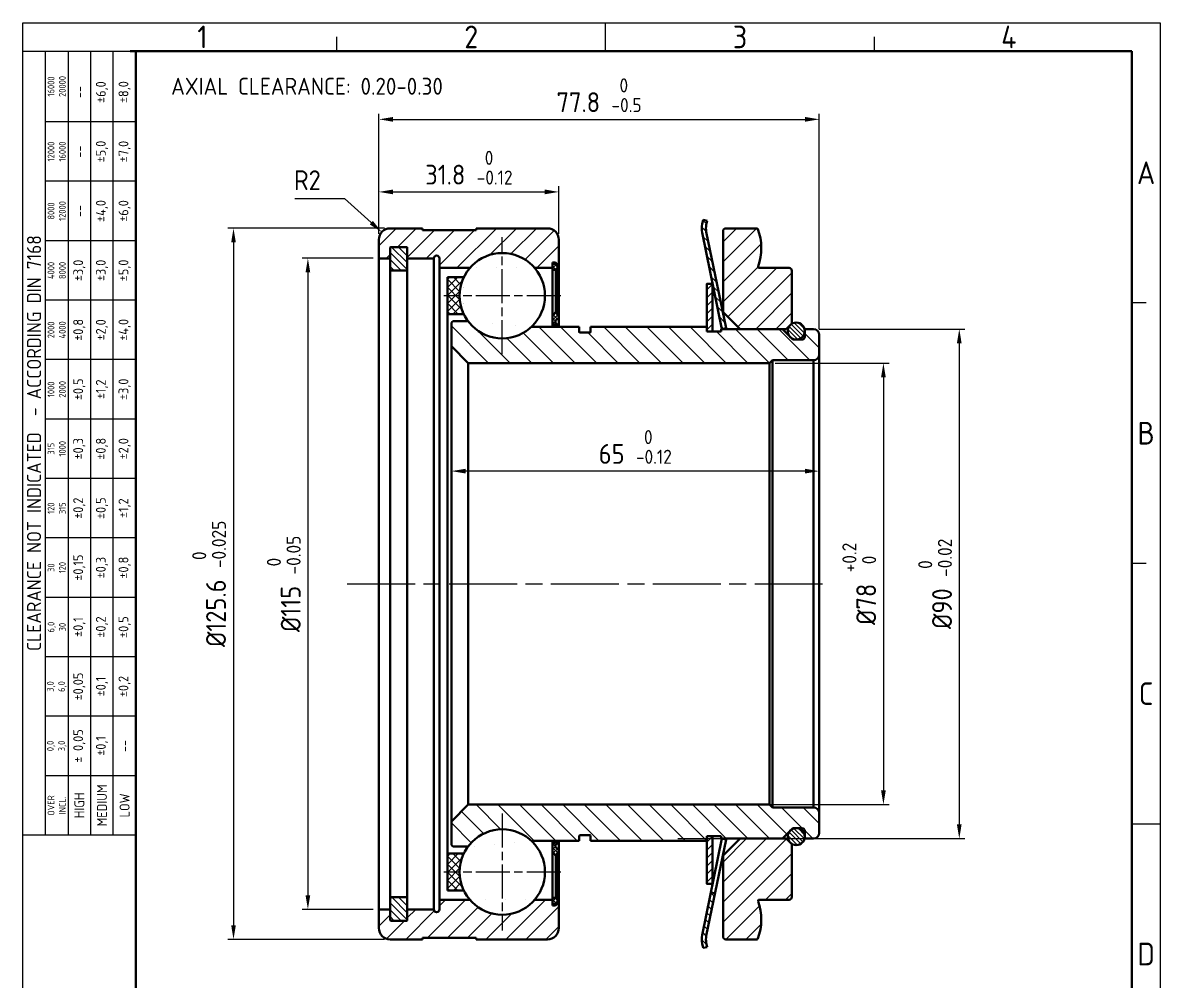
# Model space of a CAD drawing. Extents: x 0 to 201, y 0 to 281.
# Drawn here: x 0 to 201, y 111.7 to 281 of the extents above; entities that cross this region are included whole.
import ezdxf
from ezdxf.enums import TextEntityAlignment as Align

# ---------------------------------------------------------------- set-up
doc = ezdxf.new("R2010")
doc.units = 0
doc.linetypes.add('AM_ISO08W050', pattern=[18, 12, -1.5, 3, -1.5])
doc.linetypes.add('AM_ISO08W050x2', pattern=[9, 6, -0.75, 1.5, -0.75])
doc.layers.get('Defpoints').update_dxf_attribs({"linetype": 'CONTINUOUS'})
for name, color, linetype, lineweight in [('AM_0', 7, 'CONTINUOUS', 50), ('AM_5', 3, 'CONTINUOUS', 25), ('AM_6', 2, 'CONTINUOUS', 35), ('AM_7', 4, 'AM_ISO08W050', 25), ('AM_8', 1, 'CONTINUOUS', 25), ('AM_BOR', 7, 'CONTINUOUS', 50)]:
    doc.layers.add(name, color=color, linetype=linetype, lineweight=lineweight)
doc.styles.add('ACISOTS', font='isocp.shx', dxfattribs={"height": 1})
doc.styles.get("Standard").update_dxf_attribs({"font": 'ISOCP.SHX'})
doc.dimstyles.new('AM_ISO', dxfattribs={"dimtxt": 3.5, "dimasz": 2.5, "dimexe": 1, "dimexo": 1, "dimgap": 1.5, "dimtad": 1, "dimdsep": 46, "dimtxsty": 'Standard', "dimcen": 0, "dimclrd": 256, "dimclre": 256, "dimclrt": 2, "dimadec": 0, "dimazin": 2, "dimtp": 0.1, "dimtm": 0.1, "dimtfac": 0.71, "dimtdec": 3, "dimtmove": 0, "dimatfit": 3, "dimfxl": 0, "dimlwd": -1, "dimlwe": -1, "dimarcsym": 0})
doc.dimstyles.new('AM_ISO$4', dxfattribs={"dimtxt": 3.5, "dimasz": 2.5, "dimexe": 1, "dimexo": 1, "dimgap": 1.5, "dimtad": 1, "dimtoh": 1, "dimdsep": 46, "dimtxsty": 'Standard', "dimcen": 0, "dimclrd": 256, "dimclre": 256, "dimclrt": 2, "dimadec": 0, "dimazin": 2, "dimtp": 0.1, "dimtm": 0.1, "dimtfac": 0.71, "dimtofl": 0, "dimtmove": 0, "dimatfit": 3, "dimfxl": 0, "dimlwd": -1, "dimlwe": -1, "dimarcsym": 0})
pattern_1 = [(45, (-21.812, 11.9105), (-1.767767, 1.767767), [])]
pattern_2 = [(135, (-21.812, 11.9105), (-1.909188, -1.909188), [])]
pattern_3 = [(135, (-21.8121, 11.9105), (-0.3818377, -0.3818377), [])]
pattern_4 = [(135, (-21.8121, 11.9105), (-0.7071068, -0.7071068), [])]
pattern_5 = [(45, (-21.8121, 11.9105), (-0.7071068, 0.7071068), [])]
pattern_6 = [(135, (-21.8121, 11.9105), (-0.6109403, -0.6109403), [])]

# ---------------------------------------------------------------- blocks, each defined once
blk = doc.blocks.new('A4 ZTL')
at = {"layer": 'AM_0'}
for p, q in [((196, 276), (19, 276)), ((20, 276), (20, 5)), ((196, 5), (196, 276))]:
    blk.add_line(p, q, dxfattribs=at)
at = {"layer": 'AM_BOR', "color": 135, "lineweight": 25}
for p, q in [((0, 0), (0, 281)), ((0, 281), (201, 281)), ((103, 276), (103, 281)), ((201, 281), (201, 0)), ((55.5, 276), (55.5, 278.5)), ((150.5, 276), (150.5, 278.5)), ((4, 137.5), (4, 276)), ((8, 276), (8, 137.5)), ((12, 276), (12, 137.5)), ((16, 137.5), (16, 276)), ((20, 263.5), (4, 263.5)), ((20, 253), (4, 253)), ((20, 242.5), (4, 242.5)), ((20, 232), (4, 232)), ((198.5, 231.5), (196, 231.5)), ((20, 221.5), (4, 221.5)), ((20, 211), (4, 211)), ((20, 200.5), (4, 200.5)), ((20, 190), (4, 190)), ((198.5, 185.5), (196, 185.5)), ((20, 179.5), (4, 179.5)), ((20, 169), (4, 169)), ((20, 158.5), (4, 158.5)), ((20, 148), (4, 148)), ((196, 139.5), (201, 139.5))]:
    blk.add_line(p, q, dxfattribs=at)
blk.add_lwpolyline([(20, 276), (20, 137.5), (0, 137.5), (0, 276)], close=True, dxfattribs=at)
at = {"layer": 'AM_BOR', "color": 135, "lineweight": 25, "style": 'ACISOTS'}
for s, p in [('1', (31.75, 278.5)), ('2', (79.25, 278.5)), ('3', (126.75, 278.5)), ('4', (174.25, 278.5)), ('A', (198.5, 254.5)), ('B', (198.5, 208.5)), ('C', (198.5, 162.5)), ('D', (198.5, 116.5))]:
    blk.add_text(s, height=4, dxfattribs=at).set_placement(p, align=Align.MIDDLE)
at = {"layer": 'AM_BOR', "color": 135, "lineweight": 25, "attachment_point": 5, "rotation": 90}
for s, insert, char_height, width in [('16000\\P20000', (6, 269.75), 1.2, 12.5), ('--', (10, 268.75), 1.75, 10.5), ('±6,0', (14, 268.75), 1.75, 10.5), ('±8,0', (18, 268.75), 1.75, 10.5), ('12000\\P16000', (6, 258.25), 1.2, 10.5), ('±5,0', (14, 258.25), 1.75, 10.5), ('±7,0', (18, 258.25), 1.75, 10.5), ('--', (10, 258.25), 1.75, 10.5), ('8000\\P12000', (6, 247.75), 1.2, 10.5), ('±4,0', (14, 247.75), 1.75, 10.5), ('±6,0', (18, 247.75), 1.75, 10.5), ('--', (10, 247.75), 1.75, 10.5), ('{\\Fisocp.shx|c0;CLEARANCE NOT INDICATED  - ACCORDING DIN 7168}', (2, 206.75), 2.5, 138.5), ('4000\\P8000', (6, 237.25), 1.2, 10.5), ('±3,0', (10, 237.25), 1.75, 10.5), ('±3,0', (14, 237.25), 1.75, 10.5), ('±5,0', (18, 237.25), 1.75, 10.5), ('2000\\P4000', (6, 226.75), 1.2, 10.5), ('±0,8', (10, 226.75), 1.75, 10.5), ('±2,0', (14, 226.75), 1.75, 10.5), ('±4,0', (18, 226.75), 1.75, 10.5), ('1000\\P2000', (6, 216.25), 1.2, 10.5), ('±0,5', (10, 216.25), 1.75, 10.5), ('±1,2', (14, 216.25), 1.75, 10.5), ('±3,0', (18, 216.25), 1.75, 10.5), ('315\\P1000', (6, 205.75), 1.2, 10.5), ('±0,3', (10, 205.75), 1.75, 10.5), ('±0,8', (14, 205.75), 1.75, 10.5), ('±2,0', (18, 205.75), 1.75, 10.5), ('±0,2', (10, 195.25), 1.75, 10.5), ('±0,5', (14, 195.25), 1.75, 10.5), ('120\\P315', (6, 195.25), 1.2, 10.5), ('±1,2', (18, 195.25), 1.75, 10.5), ('30\\P120', (6, 184.75), 1.2, 10.5), ('±0,15', (10, 184.75), 1.75, 10.5), ('±0,3', (14, 184.75), 1.75, 10.5), ('±0,8', (18, 184.75), 1.75, 10.5), ('6,0\\P30', (6, 174.25), 1.2, 10.5), ('±0,1', (10, 174.25), 1.75, 10.5), ('±0,2', (14, 174.25), 1.75, 10.5), ('±0,5', (18, 174.25), 1.75, 10.5), ('±0,05', (10, 163.75), 1.75, 10.5), ('±0,1', (14, 163.75), 1.75, 10.5), ('±0,2', (18, 163.75), 1.75, 10.5), ('3,0\\P6,0', (6, 163.75), 1.2, 10.5), ('± 0,05', (10, 153.25), 1.75, 10.5), ('0,0\\P3,0', (6, 153.25), 1.2, 10.5), ('\\pt4.79529;±0,1', (14, 153.25), 1.75, 10.5), ('--', (18, 153.25), 1.75, 10.5), ('HIGH', (10, 142.75), 1.75, 10.5), ('MEDIUM', (14, 142.75), 1.75, 10.5), ('LOW', (18, 142.75), 1.75, 10.5), ('{\\Fisocp.shx|c0;OVER\\PINCL.}', (6, 142.75), 1.2, 10.5)]:
    blk.add_mtext(s, dxfattribs=dict(at, insert=insert, char_height=char_height, width=width))
blk = doc.blocks.new('*D33')
at = {"layer": 'AM_5'}
for p, q in [((62.94, 243.69), (62.94, 252.12)), ((94.74, 243.69), (94.74, 252.12)), ((65.44, 251.12), (92.24, 251.12))]:
    blk.add_line(p, q, dxfattribs=at)
for points in [[(65.44, 251.54), (65.44, 250.7), (62.94, 251.12)], [(92.24, 251.54), (92.24, 250.7), (94.74, 251.12)]]:
    blk.add_solid(points, dxfattribs=at)
at = {"layer": 'Defpoints', "color": 0}
for p in [(94.74, 251.12), (62.94, 242.69), (94.74, 242.69)]:
    blk.add_point(p, dxfattribs=at)
at = {"layer": 'AM_5', "color": 2, "insert": (78.84, 255.4), "char_height": 3.5, "attachment_point": 5}
blk.add_mtext('31.8 {}{\\H0.71x;\\C3;\\S 0^ -0.12;}', dxfattribs=at)
blk = doc.blocks.new('*D35')
at = {"layer": 'AM_5'}
for p, q in [((62.94, 243.69), (62.94, 264.94)), ((65.44, 263.94), (138.24, 263.94)), ((140.74, 226.89), (140.74, 264.94))]:
    blk.add_line(p, q, dxfattribs=at)
for points in [[(65.44, 264.36), (65.44, 263.52), (62.94, 263.94)], [(138.24, 264.36), (138.24, 263.52), (140.74, 263.94)]]:
    blk.add_solid(points, dxfattribs=at)
at = {"layer": 'Defpoints', "color": 0}
for p in [(140.74, 263.94), (62.94, 242.69), (140.74, 225.89)]:
    blk.add_point(p, dxfattribs=at)
at = {"layer": 'AM_5', "color": 2, "insert": (101.84, 268.2), "char_height": 3.5, "attachment_point": 5}
blk.add_mtext('77.8 {}{\\H0.71x;\\C3;\\S 0^ -0.5;}', dxfattribs=at)
blk = doc.blocks.new('*D36')
at = {"layer": 'AM_5'}
for p, q in [((61.94, 239.39), (49.38, 239.39)), ((50.38, 236.89), (50.38, 126.89)), ((61.94, 124.39), (49.38, 124.39))]:
    blk.add_line(p, q, dxfattribs=at)
for points in [[(49.97, 236.89), (50.8, 236.89), (50.38, 239.39)], [(49.97, 126.89), (50.8, 126.89), (50.38, 124.39)]]:
    blk.add_solid(points, dxfattribs=at)
at = {"layer": 'Defpoints', "color": 0}
for p in [(62.94, 239.39), (50.38, 124.39), (62.94, 124.39)]:
    blk.add_point(p, dxfattribs=at)
at = {"layer": 'AM_5', "color": 2, "insert": (46.12, 181.89), "char_height": 3.5, "attachment_point": 5, "rotation": 90}
blk.add_mtext('%%c115 {}{\\H0.71x;\\C3;\\S 0^ -0.05;}', dxfattribs=at)
blk = doc.blocks.new('*D37')
at = {"layer": 'AM_5'}
for p, q in [((75.74, 222.89), (75.74, 200.8)), ((140.74, 221.39), (140.74, 200.8)), ((138.24, 201.8), (78.24, 201.8))]:
    blk.add_line(p, q, dxfattribs=at)
for points in [[(78.24, 202.21), (78.24, 201.38), (75.74, 201.8)], [(138.24, 202.21), (138.24, 201.38), (140.74, 201.8)]]:
    blk.add_solid(points, dxfattribs=at)
at = {"layer": 'Defpoints', "color": 0}
for p in [(75.74, 223.89), (140.74, 222.39), (75.74, 201.8)]:
    blk.add_point(p, dxfattribs=at)
at = {"layer": 'AM_5', "color": 2, "insert": (108.24, 206.07), "char_height": 3.5, "attachment_point": 5}
blk.add_mtext('65 {}{\\H0.71x;\\C3;\\S 0^ -0.12;}', dxfattribs=at)
blk = doc.blocks.new('*D38')
at = {"layer": 'AM_5'}
for p, q in [((132.96, 220.89), (153.08, 220.89)), ((152.08, 218.39), (152.08, 145.39)), ((107.02, 142.89), (153.08, 142.89))]:
    blk.add_line(p, q, dxfattribs=at)
for points in [[(151.67, 218.39), (152.5, 218.39), (152.08, 220.89)], [(151.67, 145.39), (152.5, 145.39), (152.08, 142.89)]]:
    blk.add_solid(points, dxfattribs=at)
at = {"layer": 'Defpoints', "color": 0}
for p in [(131.96, 220.89), (106.02, 142.89), (152.08, 142.89)]:
    blk.add_point(p, dxfattribs=at)
at = {"layer": 'AM_5', "color": 2, "insert": (147.81, 181.89), "char_height": 3.5, "attachment_point": 5, "rotation": 90}
blk.add_mtext('%%c78 {}{\\H0.71x;\\C3;\\S+0.2^  0;}', dxfattribs=at)
blk = doc.blocks.new('*D39')
at = {"layer": 'AM_5'}
for p, q in [((140.74, 226.89), (166.49, 226.89)), ((165.49, 224.39), (165.49, 139.39)), ((115.74, 136.89), (166.49, 136.89))]:
    blk.add_line(p, q, dxfattribs=at)
for points in [[(165.07, 224.39), (165.9, 224.39), (165.49, 226.89)], [(165.07, 139.39), (165.9, 139.39), (165.49, 136.89)]]:
    blk.add_solid(points, dxfattribs=at)
at = {"layer": 'Defpoints', "color": 0}
for p in [(139.74, 226.89), (114.74, 136.89), (165.49, 136.89)]:
    blk.add_point(p, dxfattribs=at)
at = {"layer": 'AM_5', "color": 2, "insert": (161.21, 181.89), "char_height": 3.5, "attachment_point": 5, "rotation": 90}
blk.add_mtext('%%c90 {}{\\H0.71x;\\C3;\\S 0^ -0.02;}', dxfattribs=at)
blk = doc.blocks.new('*D40')
at = {"layer": 'AM_5'}
for p, q in [((63.94, 244.69), (36.24, 244.69)), ((37.24, 242.19), (37.24, 121.59)), ((63.94, 119.09), (36.24, 119.09))]:
    blk.add_line(p, q, dxfattribs=at)
for points in [[(36.83, 242.19), (37.66, 242.19), (37.24, 244.69)], [(36.83, 121.59), (37.66, 121.59), (37.24, 119.09)]]:
    blk.add_solid(points, dxfattribs=at)
at = {"layer": 'Defpoints', "color": 0}
for p in [(64.94, 244.69), (37.24, 119.09), (64.94, 119.09)]:
    blk.add_point(p, dxfattribs=at)
at = {"layer": 'AM_5', "color": 2, "insert": (32.92, 181.89), "char_height": 3.5, "attachment_point": 5, "rotation": 90}
blk.add_mtext('%%c125.6 {}{\\H0.71x;\\C3;\\S 0^ -0.025;}', dxfattribs=at)
blk = doc.blocks.new('*D44')
at = {"layer": 'AM_5'}
for p, q in [((48.09, 249.94), (56.84, 249.94)), ((56.84, 249.94), (61.58, 245.69))]:
    blk.add_line(p, q, dxfattribs=at)
blk.add_solid([(61.86, 246), (61.31, 245.38), (63.45, 244.02)], dxfattribs=at)
at = {"layer": 'Defpoints', "color": 0}
for p in [(63.45, 244.02), (64.94, 242.69)]:
    blk.add_point(p, dxfattribs=at)
at = {"layer": 'AM_5', "color": 2, "insert": (50.29, 253.19), "char_height": 3.5, "attachment_point": 5}
blk.add_mtext('R2', dxfattribs=at)

msp = doc.modelspace()

# ---------------------------------------------------------------- hatches: boundary and pattern name
at = {"layer": 'AM_8'}
h = msp.add_hatch(dxfattribs=at)
h.set_pattern_fill('_U', color=256, angle=135, style=0, pattern_type=0)
h.set_pattern_definition(pattern_4)
edge = h.paths.add_edge_path()
edge.add_line((120.79, 245.288), (120.943, 246.036))
edge.add_line((120.943, 246.036), (120.208, 246.186))
edge.add_line((120.208, 246.186), (120.055, 245.438))
edge.add_arc((123.729, 244.686), 3.75, 168.43846, 191.56154)
edge.add_line((120.055, 243.935), (121.905, 234.891))
edge.add_line((121.905, 234.891), (121.905, 234.891))
edge.add_line((121.905, 234.891), (121.905, 234.891))
edge.add_line((121.905, 234.891), (123.542, 226.886))
edge.add_line((123.542, 226.886), (124.277, 227.037))
edge.add_line((124.277, 227.037), (120.79, 244.085))
edge.add_arc((123.729, 244.686), 3, 168.43846, 191.56154, ccw=False)
h = msp.add_hatch(dxfattribs=at)
h.set_pattern_fill('_U', color=256, scale=2.5, angle=45, style=0, pattern_type=0)
h.set_pattern_definition(pattern_1)
edge = h.paths.add_edge_path()
edge.add_line((70.635, 244.686), (64.935, 244.686))
edge.add_arc((64.935, 242.686), 2, 90, 180)
edge.add_line((62.935, 242.686), (62.935, 239.386))
edge.add_line((62.935, 239.386), (64.935, 239.386))
edge.add_line((64.935, 239.386), (64.935, 241.286))
edge.add_arc((65.035, 241.286), 0.1, 90, 180, ccw=False)
edge.add_line((65.035, 241.386), (67.835, 241.386))
edge.add_arc((67.835, 241.286), 0.1, 0, 90, ccw=False)
edge.add_line((67.935, 241.286), (67.935, 239.386))
edge.add_line((67.935, 239.386), (72.635, 239.386))
edge.add_arc((73.135, 239.386), 0.5, 0, 180, ccw=False)
edge.add_line((73.635, 239.386), (73.635, 237.683))
edge.add_line((73.635, 237.683), (79.001, 237.683))
edge.add_arc((84.735, 232.786), 7.54, 40.49493, 139.50507, ccw=False)
edge.add_line((90.469, 237.683), (93.635, 237.683))
edge.add_line((93.635, 237.683), (93.635, 238.68))
edge.add_line((93.635, 238.68), (94.135, 238.68))
edge.add_line((94.135, 238.68), (94.435, 238.38))
edge.add_line((94.435, 238.38), (94.485, 238.38))
edge.add_line((94.485, 238.38), (94.735, 238.38))
edge.add_line((94.735, 238.38), (94.735, 242.686))
edge.add_arc((92.735, 242.686), 2, 0, 90)
edge.add_line((92.735, 244.686), (80.147, 244.686))
edge.add_line((80.147, 244.686), (80.147, 244.386))
edge.add_line((80.147, 244.386), (70.635, 244.386))
edge.add_line((70.635, 244.386), (70.635, 244.686))
h = msp.add_hatch(dxfattribs=at)
h.set_pattern_fill('_U', color=256, scale=2.5, angle=45, style=0, pattern_type=0)
h.set_pattern_definition(pattern_1)
edge = h.paths.add_edge_path()
edge.add_arc((129.694, 244.486), 0.2, 20.89395, 90)
edge.add_line((129.694, 244.686), (124.255, 244.686))
edge.add_arc((124.255, 244.186), 0.5, 90, 180)
edge.add_line((123.755, 244.186), (123.755, 229.886))
edge.add_line((123.755, 229.886), (126.755, 226.886))
edge.add_line((126.755, 226.886), (134.224, 226.886))
edge.add_line((134.224, 226.886), (134.906, 226.886))
edge.add_line((134.906, 226.886), (135.906, 227.886))
edge.add_line((135.906, 227.886), (135.906, 237.199))
edge.add_arc((135.406, 237.199), 0.5, 0, 90)
edge.add_line((135.406, 237.699), (130.121, 237.699))
edge.add_arc((130.121, 237.899), 0.2, 160.01139, 270, ccw=False)
edge.add_arc((121.066, 241.193), 9.435, 340.01139, 380.89395)
h = msp.add_hatch(dxfattribs=at)
h.set_pattern_fill('_U', color=256, scale=0.864, angle=135, style=0, pattern_type=0)
h.set_pattern_definition(pattern_6)
edge = h.paths.add_edge_path()
edge.add_line((65.185, 237.255), (67.685, 237.255))
edge.add_arc((67.685, 237.505), 0.25, 270, 360)
edge.add_line((67.935, 237.505), (67.935, 239.386))
edge.add_line((67.935, 239.386), (67.935, 241.136))
edge.add_arc((67.685, 241.136), 0.25, 0, 90)
edge.add_line((67.685, 241.386), (65.185, 241.386))
edge.add_arc((65.185, 241.136), 0.25, 90, 180)
edge.add_line((64.935, 241.136), (64.935, 237.505))
edge.add_arc((65.185, 237.505), 0.25, 180, 270)
h = msp.add_hatch(dxfattribs=at)
h.set_pattern_fill('_U', color=256, scale=0.25, angle=45, style=0, pattern_type=0)
h.set_pattern_definition([(45, (-21.81212, 11.9105), (-0.1767767, 0.1767767), [])])
edge = h.paths.add_edge_path()
edge.add_line((94.485, 229.189), (94.735, 229.189))
edge.add_line((94.735, 229.189), (94.735, 238.13))
edge.add_arc((94.485, 238.13), 0.25, 0, 90)
edge.add_line((94.485, 238.38), (94.435, 238.38))
edge.add_line((94.435, 238.38), (94.135, 238.68))
edge.add_line((94.135, 238.68), (93.635, 238.68))
edge.add_line((93.635, 238.68), (93.635, 238.43))
edge.add_line((93.635, 238.43), (94.032, 238.43))
edge.add_line((94.032, 238.43), (94.412, 238.05))
edge.add_arc((94.235, 237.873), 0.25, 0, 45, ccw=False)
edge.add_line((94.485, 237.873), (94.485, 229.189))
h = msp.add_hatch(dxfattribs=at)
h.set_pattern_fill('_U', color=256, scale=0.5, angle=45, style=0, double=1, pattern_type=0)
h.set_pattern_definition([(45, (-21.8121, 11.9105), (-0.3535534, 0.3535534), []), (135, (-21.8121, 11.9105), (-0.3535534, -0.3535534), [])])
edge = h.paths.add_edge_path()
edge.add_line((94.203, 237.374), (94.203, 229.972))
edge.add_line((94.203, 229.972), (93.635, 229.131))
edge.add_line((93.635, 229.131), (93.635, 227.776))
edge.add_line((93.635, 227.776), (94.495, 227.285))
edge.add_line((94.495, 227.285), (94.646, 227.549))
edge.add_line((94.646, 227.549), (94.156, 227.974))
edge.add_line((94.156, 227.974), (94.156, 228.407))
edge.add_line((94.156, 228.407), (94.735, 228.87))
edge.add_line((94.735, 228.87), (94.735, 229.189))
edge.add_line((94.735, 229.189), (94.485, 229.189))
edge.add_line((94.485, 229.189), (94.485, 237.873))
edge.add_arc((94.235, 237.873), 0.25, 0, 45)
edge.add_line((94.412, 238.05), (94.032, 238.43))
edge.add_line((94.032, 238.43), (93.635, 238.43))
edge.add_line((93.635, 238.43), (93.635, 237.374))
edge.add_line((93.635, 237.374), (94.203, 237.374))
h = msp.add_hatch(dxfattribs=at)
h.set_pattern_fill('_U', color=256, angle=45, style=0, double=1, pattern_type=0)
h.set_pattern_definition([(45, (-21.8121, 8.6779), (-0.7071068, 0.7071068), []), (135, (-21.8121, 8.6779), (-0.7071068, -0.7071068), [])])
edge = h.paths.add_edge_path()
edge.add_arc((84.735, 232.786), 7.541, 154.44874, 205.65102, ccw=False)
edge.add_line((77.932, 236.039), (75.032, 236.039))
edge.add_line((75.032, 236.039), (75.032, 229.522))
edge.add_line((75.032, 229.522), (77.938, 229.522))
h = msp.add_hatch(dxfattribs=at)
h.set_pattern_fill('_U', color=256, angle=45, style=0, pattern_type=0)
h.set_pattern_definition(pattern_5)
h.paths.add_polyline_path([(121.905, 226.457), (121.905, 234.891), (121.905, 234.891), (120.905, 234.891), (120.905, 226.457)])
h = msp.add_hatch(dxfattribs=at)
h.set_pattern_fill('_U', color=256, scale=2.7, angle=135, style=0, pattern_type=0)
h.set_pattern_definition(pattern_2)
edge = h.paths.add_edge_path()
edge.add_line((132.458, 221.386), (139.735, 221.386))
edge.add_arc((139.735, 222.386), 1, 270, 360)
edge.add_line((140.735, 222.386), (140.735, 225.886))
edge.add_arc((139.735, 225.886), 1, 0, 90)
edge.add_line((139.735, 226.886), (138.189, 226.886))
edge.add_line((138.189, 226.886), (138.189, 225.535))
edge.add_arc((137.689, 225.535), 0.5, -90, 0, ccw=False)
edge.add_line((137.689, 225.035), (136.076, 225.035))
edge.add_line((136.076, 225.035), (135.727, 225.384))
edge.add_arc((136.689, 226.535), 1.5, 219.92169, 230.07831, ccw=False)
edge.add_line((135.539, 225.572), (134.224, 226.886))
edge.add_line((134.224, 226.886), (123.405, 226.886))
edge.add_line((123.405, 226.886), (123.405, 226.457))
edge.add_line((123.405, 226.457), (120.905, 226.457))
edge.add_line((120.905, 226.457), (120.905, 227.285))
edge.add_line((120.905, 227.285), (100.331, 227.285))
edge.add_line((100.331, 227.285), (100.331, 226.385))
edge.add_arc((100.231, 226.385), 0.1, -90, 0, ccw=False)
edge.add_line((100.231, 226.285), (98.431, 226.285))
edge.add_arc((98.431, 226.385), 0.1, 180, 270, ccw=False)
edge.add_line((98.331, 226.385), (98.331, 227.285))
edge.add_line((98.331, 227.285), (89.892, 227.285))
edge.add_arc((84.735, 232.786), 7.54, 216.41793, 313.14465, ccw=False)
edge.add_line((78.667, 228.31), (76.235, 228.31))
edge.add_arc((76.235, 227.81), 0.5, 90, 180)
edge.add_line((75.735, 227.81), (75.735, 223.886))
edge.add_line((75.735, 223.886), (78.735, 220.886))
edge.add_line((78.735, 220.886), (131.958, 220.886))
edge.add_line((131.958, 220.886), (132.458, 221.386))
h = msp.add_hatch(dxfattribs=at)
h.set_pattern_fill('_U', color=256, scale=0.54, angle=135, style=0, pattern_type=0)
h.set_pattern_definition(pattern_3)
edge = h.paths.add_edge_path()
edge.add_arc((136.689, 226.535), 1.5, 230.07831, 579.92169)
edge.add_line((135.539, 225.572), (135.727, 225.384))
h = msp.add_hatch(dxfattribs=at)
h.set_pattern_fill('_U', color=256, scale=2.7, angle=135, style=0, pattern_type=0)
h.set_pattern_definition(pattern_2)
edge = h.paths.add_edge_path()
edge.add_line((75.735, 139.886), (75.735, 135.963))
edge.add_arc((76.235, 135.963), 0.5, 180, 270)
edge.add_line((76.235, 135.463), (78.667, 135.463))
edge.add_arc((84.735, 130.986), 7.541, 46.85535, 143.58207, ccw=False)
edge.add_line((89.892, 136.488), (94.495, 136.488))
edge.add_line((94.495, 136.488), (98.331, 136.488))
edge.add_line((98.331, 136.488), (98.331, 137.388))
edge.add_arc((98.431, 137.388), 0.1, 90, 180, ccw=False)
edge.add_line((98.431, 137.488), (100.231, 137.488))
edge.add_arc((100.231, 137.388), 0.1, 0, 90, ccw=False)
edge.add_line((100.331, 137.388), (100.331, 136.488))
edge.add_line((100.331, 136.488), (120.905, 136.488))
edge.add_line((120.905, 136.488), (120.905, 137.316))
edge.add_line((120.905, 137.316), (123.405, 137.316))
edge.add_line((123.405, 137.316), (123.405, 136.886))
edge.add_line((123.405, 136.886), (134.224, 136.886))
edge.add_line((134.224, 136.886), (135.539, 138.201))
edge.add_arc((136.689, 137.238), 1.5, 129.92169, 140.07831, ccw=False)
edge.add_line((135.727, 138.389), (136.076, 138.738))
edge.add_line((136.076, 138.738), (136.689, 138.738))
edge.add_line((136.689, 138.738), (137.689, 138.738))
edge.add_arc((137.689, 138.238), 0.5, 0, 90, ccw=False)
edge.add_line((138.189, 138.238), (138.189, 136.886))
edge.add_line((138.189, 136.886), (139.735, 136.886))
edge.add_arc((139.735, 137.886), 1, 270, 360)
edge.add_line((140.735, 137.886), (140.735, 141.386))
edge.add_arc((139.735, 141.386), 1, 0, 90)
edge.add_line((139.735, 142.386), (132.458, 142.386))
edge.add_line((132.458, 142.386), (131.958, 142.886))
edge.add_line((131.958, 142.886), (78.735, 142.886))
edge.add_line((78.735, 142.886), (75.735, 139.886))
h = msp.add_hatch(dxfattribs=at)
h.set_pattern_fill('_U', color=256, scale=0.54, angle=135, style=0, pattern_type=0)
h.set_pattern_definition(pattern_3)
edge = h.paths.add_edge_path()
edge.add_arc((136.689, 137.238), 1.5, 140.07831, 489.92169)
edge.add_line((135.727, 138.389), (135.539, 138.201))
h = msp.add_hatch(dxfattribs=at)
h.set_pattern_fill('_U', color=256, angle=45, style=0, pattern_type=0)
h.set_pattern_definition(pattern_5)
h.paths.add_polyline_path([(121.905, 128.882), (121.905, 128.882), (121.905, 137.316), (120.905, 137.316), (120.905, 128.882)])
h = msp.add_hatch(dxfattribs=at)
h.set_pattern_fill('_U', color=256, scale=2.5, angle=45, style=0, pattern_type=0)
h.set_pattern_definition(pattern_1)
edge = h.paths.add_edge_path()
edge.add_line((124.255, 119.086), (129.694, 119.086))
edge.add_arc((129.694, 119.286), 0.2, 270, 339.10605)
edge.add_arc((121.066, 122.58), 9.435, 339.10605, 379.98861)
edge.add_arc((130.121, 125.874), 0.2, 90, 199.98861, ccw=False)
edge.add_line((130.121, 126.074), (135.406, 126.074))
edge.add_arc((135.406, 126.574), 0.5, 270, 360)
edge.add_line((135.906, 126.574), (135.906, 135.886))
edge.add_line((135.906, 135.886), (134.906, 136.886))
edge.add_line((134.906, 136.886), (134.224, 136.886))
edge.add_line((134.224, 136.886), (126.755, 136.886))
edge.add_line((126.755, 136.886), (123.755, 133.886))
edge.add_line((123.755, 133.886), (123.755, 119.586))
edge.add_arc((124.255, 119.586), 0.5, 180, 270)
h = msp.add_hatch(dxfattribs=at)
h.set_pattern_fill('_U', color=256, scale=0.5, angle=45, style=0, double=1, pattern_type=0)
h.set_pattern_definition([(315, (-21.8121, 351.86244), (-0.3535534, -0.3535534), []), (225, (-21.8121, 351.86244), (-0.3535534, 0.3535534), [])])
edge = h.paths.add_edge_path()
edge.add_line((94.203, 126.399), (94.203, 133.801))
edge.add_line((94.203, 133.801), (93.635, 134.642))
edge.add_line((93.635, 134.642), (93.635, 135.997))
edge.add_line((93.635, 135.997), (94.495, 136.488))
edge.add_line((94.495, 136.488), (94.646, 136.224))
edge.add_line((94.646, 136.224), (94.156, 135.799))
edge.add_line((94.156, 135.799), (94.156, 135.366))
edge.add_line((94.156, 135.366), (94.735, 134.903))
edge.add_line((94.735, 134.903), (94.735, 134.584))
edge.add_line((94.735, 134.584), (94.485, 134.584))
edge.add_line((94.485, 134.584), (94.485, 125.9))
edge.add_arc((94.235, 125.9), 0.25, 315, 360, ccw=False)
edge.add_line((94.412, 125.723), (94.032, 125.343))
edge.add_line((94.032, 125.343), (93.635, 125.343))
edge.add_line((93.635, 125.343), (93.635, 126.399))
edge.add_line((93.635, 126.399), (94.203, 126.399))
h = msp.add_hatch(dxfattribs=at)
h.set_pattern_fill('_U', color=256, angle=45, style=0, double=1, pattern_type=0)
h.set_pattern_definition([(315, (-21.8121, 355.0951), (-0.7071068, -0.7071068), []), (225, (-21.8121, 355.0951), (-0.7071068, 0.7071068), [])])
edge = h.paths.add_edge_path()
edge.add_arc((84.735, 130.986), 7.541, 154.34898, 205.55126)
edge.add_line((77.932, 127.734), (75.032, 127.734))
edge.add_line((75.032, 127.734), (75.032, 134.251))
edge.add_line((75.032, 134.251), (77.938, 134.251))
h = msp.add_hatch(dxfattribs=at)
h.set_pattern_fill('_U', color=256, scale=0.25, angle=45, style=0, pattern_type=0)
h.set_pattern_definition([(315, (-21.81212, 351.86244), (-0.1767767, -0.1767767), [])])
edge = h.paths.add_edge_path()
edge.add_line((94.485, 134.584), (94.735, 134.584))
edge.add_line((94.735, 134.584), (94.735, 125.643))
edge.add_arc((94.485, 125.643), 0.25, 270, 360, ccw=False)
edge.add_line((94.485, 125.393), (94.435, 125.393))
edge.add_line((94.435, 125.393), (94.135, 125.093))
edge.add_line((94.135, 125.093), (93.635, 125.093))
edge.add_line((93.635, 125.093), (93.635, 125.343))
edge.add_line((93.635, 125.343), (94.032, 125.343))
edge.add_line((94.032, 125.343), (94.412, 125.723))
edge.add_arc((94.235, 125.9), 0.25, 315, 360)
edge.add_line((94.485, 125.9), (94.485, 134.584))
h = msp.add_hatch(dxfattribs=at)
h.set_pattern_fill('_U', color=256, angle=135, style=0, pattern_type=0)
h.set_pattern_definition(pattern_4)
edge = h.paths.add_edge_path()
edge.add_line((120.055, 118.335), (120.208, 117.587))
edge.add_line((120.208, 117.587), (120.943, 117.737))
edge.add_line((120.943, 117.737), (120.79, 118.485))
edge.add_arc((123.729, 119.086), 3, 168.43846, 191.56154, ccw=False)
edge.add_line((120.79, 119.688), (122.332, 127.226))
edge.add_line((122.332, 127.226), (121.597, 127.376))
edge.add_line((121.597, 127.376), (120.055, 119.838))
edge.add_arc((123.729, 119.086), 3.75, 168.43846, 191.56154)
h = msp.add_hatch(dxfattribs=at)
h.set_pattern_fill('_U', color=256, scale=2.5, angle=45, style=0, pattern_type=0)
h.set_pattern_definition(pattern_1)
edge = h.paths.add_edge_path()
edge.add_arc((73.135, 124.386), 0.5, 180, 360, ccw=False)
edge.add_line((72.635, 124.386), (67.935, 124.386))
edge.add_line((67.935, 124.386), (67.935, 122.486))
edge.add_arc((67.835, 122.486), 0.1, -90, 0, ccw=False)
edge.add_line((67.835, 122.386), (65.035, 122.386))
edge.add_arc((65.035, 122.486), 0.1, 180, 270, ccw=False)
edge.add_line((64.935, 122.486), (64.935, 124.386))
edge.add_line((64.935, 124.386), (62.935, 124.386))
edge.add_line((62.935, 124.386), (62.935, 121.086))
edge.add_arc((64.935, 121.086), 2, 180, 270)
edge.add_line((64.935, 119.086), (70.635, 119.086))
edge.add_line((70.635, 119.086), (70.635, 119.386))
edge.add_line((70.635, 119.386), (80.147, 119.386))
edge.add_line((80.147, 119.386), (80.147, 119.086))
edge.add_line((80.147, 119.086), (92.735, 119.086))
edge.add_arc((92.735, 121.086), 2, 270, 360)
edge.add_line((94.735, 121.086), (94.735, 125.393))
edge.add_line((94.735, 125.393), (94.435, 125.393))
edge.add_line((94.435, 125.393), (94.135, 125.093))
edge.add_line((94.135, 125.093), (93.635, 125.093))
edge.add_line((93.635, 125.093), (93.635, 126.09))
edge.add_line((93.635, 126.09), (90.469, 126.09))
edge.add_arc((84.735, 130.986), 7.54, 220.49493, 319.50507, ccw=False)
edge.add_line((79.001, 126.09), (73.635, 126.09))
edge.add_line((73.635, 126.09), (73.635, 124.386))
h = msp.add_hatch(dxfattribs=at)
h.set_pattern_fill('_U', color=256, scale=0.864, angle=135, style=0, pattern_type=0)
h.set_pattern_definition(pattern_6)
edge = h.paths.add_edge_path()
edge.add_line((64.935, 124.386), (64.935, 122.636))
edge.add_arc((65.185, 122.636), 0.25, 180, 270)
edge.add_line((65.185, 122.386), (67.685, 122.386))
edge.add_arc((67.685, 122.636), 0.25, 270, 360)
edge.add_line((67.935, 122.636), (67.935, 126.268))
edge.add_arc((67.685, 126.268), 0.25, 0, 90)
edge.add_line((67.685, 126.518), (65.185, 126.518))
edge.add_arc((65.185, 126.268), 0.25, 90, 180)
edge.add_line((64.935, 126.268), (64.935, 124.898))
edge.add_line((64.935, 124.898), (64.935, 124.386))

# ---------------------------------------------------------------- linework, layer by layer
at = {"layer": 'AM_0'}
for p, q in [((120.055, 245.438), (120.208, 246.186)), ((120.208, 246.186), (120.943, 246.036)), ((120.943, 246.036), (120.79, 245.288)), ((64.935, 244.686), (70.635, 244.686)), ((70.635, 244.686), (70.635, 244.386)), ((70.635, 244.386), (80.147, 244.386)), ((80.147, 244.386), (80.147, 244.686)), ((80.147, 244.686), (92.735, 244.686)), ((123.542, 226.886), (120.055, 243.935)), ((120.79, 244.085), (124.277, 227.037)), ((123.755, 244.186), (123.755, 229.886)), ((129.694, 244.686), (124.255, 244.686)), ((62.935, 242.686), (62.935, 239.386)), ((64.935, 239.386), (64.935, 241.286)), ((65.035, 241.386), (67.835, 241.386)), ((67.935, 241.286), (67.935, 239.386)), ((94.735, 242.686), (94.735, 238.38)), ((62.935, 239.386), (64.935, 239.386)), ((62.935, 239.386), (64.935, 239.386)), ((62.935, 239.386), (62.935, 124.386)), ((64.935, 239.386), (64.935, 124.386)), ((67.935, 239.386), (72.635, 239.386)), ((67.935, 124.386), (67.935, 239.386)), ((72.635, 239.386), (72.635, 124.386)), ((73.635, 237.683), (73.635, 239.386)), ((79.001, 237.683), (73.635, 237.683)), ((73.635, 237.683), (73.635, 126.09)), ((93.635, 237.683), (90.469, 237.683)), ((94.135, 238.68), (93.635, 238.68)), ((93.635, 238.68), (93.635, 237.683)), ((93.635, 238.43), (94.032, 238.43)), ((93.635, 237.683), (93.635, 227.285)), ((94.203, 237.374), (93.635, 237.374)), ((94.032, 238.43), (94.412, 238.05)), ((94.135, 238.68), (94.435, 238.38)), ((94.203, 229.972), (94.203, 237.374)), ((94.735, 238.38), (94.435, 238.38)), ((94.485, 237.873), (94.485, 229.189)), ((94.735, 229.189), (94.735, 238.38)), ((130.121, 237.699), (135.406, 237.699)), ((135.906, 227.886), (135.906, 237.199)), ((75.032, 229.522), (75.032, 236.039)), ((75.032, 236.039), (77.932, 236.039)), ((77.938, 229.522), (75.032, 229.522)), ((75.032, 134.251), (75.032, 229.522)), ((94.203, 229.972), (93.635, 229.131)), ((94.485, 229.189), (94.735, 229.189)), ((94.735, 229.189), (94.735, 228.87)), ((123.755, 229.886), (126.755, 226.886)), ((75.735, 227.81), (75.735, 223.886)), ((78.667, 228.31), (76.235, 228.31)), ((89.892, 227.285), (98.331, 227.285)), ((93.635, 227.776), (94.495, 227.285)), ((94.156, 228.407), (94.735, 228.87)), ((94.156, 227.974), (94.156, 228.407)), ((94.646, 227.549), (94.156, 227.974)), ((94.495, 227.285), (94.646, 227.549)), ((94.646, 227.549), (94.646, 227.285)), ((94.735, 228.87), (94.735, 227.285)), ((98.331, 227.285), (98.331, 226.385)), ((100.331, 226.385), (100.331, 227.285)), ((100.331, 227.285), (120.905, 227.285)), ((120.905, 227.285), (120.905, 226.457)), ((134.906, 226.886), (135.906, 227.886)), ((98.431, 226.285), (100.231, 226.285)), ((120.905, 226.457), (123.405, 226.457)), ((123.405, 226.457), (123.405, 226.886)), ((123.405, 226.886), (134.224, 226.886)), ((123.542, 226.886), (124.277, 227.037)), ((126.755, 226.886), (134.906, 226.886)), ((136.076, 225.035), (134.224, 226.886)), ((138.189, 225.535), (138.189, 226.886)), ((138.189, 226.886), (139.735, 226.886)), ((140.735, 225.886), (140.735, 222.386)), ((78.735, 220.886), (75.735, 223.886)), ((75.735, 223.886), (75.735, 139.886)), ((136.076, 225.035), (137.689, 225.035)), ((132.458, 221.386), (131.958, 220.886)), ((132.458, 221.386), (139.735, 221.386)), ((132.458, 142.386), (132.458, 221.386)), ((139.735, 142.386), (139.735, 221.386)), ((140.735, 222.386), (140.735, 141.386)), ((131.958, 220.886), (78.735, 220.886)), ((78.735, 142.886), (78.735, 220.886)), ((131.958, 220.886), (131.958, 142.886)), ((78.735, 142.886), (75.735, 139.886)), ((131.958, 142.886), (78.735, 142.886)), ((132.458, 142.386), (131.958, 142.886)), ((132.458, 142.386), (139.735, 142.386)), ((140.735, 137.886), (140.735, 141.386)), ((75.735, 135.963), (75.735, 139.886)), ((136.076, 138.738), (134.224, 136.886)), ((136.076, 138.738), (137.689, 138.738)), ((98.331, 136.488), (98.331, 137.388)), ((98.431, 137.488), (100.231, 137.488)), ((100.331, 137.388), (100.331, 136.488)), ((123.542, 136.886), (120.055, 119.838)), ((120.79, 119.688), (124.277, 136.736)), ((120.905, 137.316), (123.405, 137.316)), ((120.905, 136.488), (120.905, 137.316)), ((123.405, 137.316), (123.405, 136.886)), ((123.405, 136.886), (134.224, 136.886)), ((123.542, 136.886), (124.277, 136.736)), ((123.755, 133.886), (126.755, 136.886)), ((126.755, 136.886), (134.906, 136.886)), ((134.906, 136.886), (135.906, 135.886)), ((138.189, 138.238), (138.189, 136.886)), ((138.189, 136.886), (139.735, 136.886)), ((78.667, 135.463), (76.235, 135.463)), ((89.892, 136.488), (98.331, 136.488)), ((93.635, 135.997), (94.495, 136.488)), ((93.635, 126.09), (93.635, 136.488)), ((94.646, 136.224), (94.156, 135.799)), ((94.156, 135.799), (94.156, 135.366)), ((94.156, 135.366), (94.735, 134.903)), ((94.495, 136.488), (94.646, 136.224)), ((94.646, 136.224), (94.646, 136.488)), ((94.735, 134.903), (94.735, 136.488)), ((94.735, 134.584), (94.735, 134.903)), ((100.331, 136.488), (120.905, 136.488)), ((135.906, 135.886), (135.906, 126.574)), ((75.032, 134.251), (75.032, 127.734)), ((77.938, 134.251), (75.032, 134.251)), ((94.203, 133.801), (93.635, 134.642)), ((94.203, 133.801), (94.203, 126.399)), ((94.485, 134.584), (94.735, 134.584)), ((94.485, 125.9), (94.485, 134.584)), ((94.735, 134.584), (94.735, 125.393)), ((123.755, 119.586), (123.755, 133.886)), ((75.032, 127.734), (77.932, 127.734)), ((121.597, 127.376), (122.332, 127.226)), ((73.635, 126.09), (73.635, 124.386)), ((79.001, 126.09), (73.635, 126.09)), ((93.635, 126.09), (90.469, 126.09)), ((94.203, 126.399), (93.635, 126.399)), ((93.635, 125.093), (93.635, 126.09)), ((93.635, 125.343), (94.032, 125.343)), ((94.135, 125.093), (93.635, 125.093)), ((94.032, 125.343), (94.412, 125.723)), ((94.135, 125.093), (94.435, 125.393)), ((94.735, 125.393), (94.435, 125.393)), ((94.735, 121.086), (94.735, 125.393)), ((130.121, 126.074), (135.406, 126.074)), ((62.935, 124.386), (64.935, 124.386)), ((62.935, 124.386), (64.935, 124.386)), ((62.935, 121.086), (62.935, 124.386)), ((64.935, 124.386), (64.935, 122.486)), ((67.935, 124.386), (72.635, 124.386)), ((67.935, 122.486), (67.935, 124.386)), ((65.035, 122.386), (67.835, 122.386)), ((64.935, 119.086), (70.635, 119.086)), ((70.635, 119.386), (80.147, 119.386)), ((70.635, 119.086), (70.635, 119.386)), ((80.147, 119.386), (80.147, 119.086)), ((80.147, 119.086), (92.735, 119.086)), ((129.694, 119.086), (124.255, 119.086)), ((120.055, 118.335), (120.208, 117.587)), ((120.208, 117.587), (120.943, 117.737)), ((120.943, 117.737), (120.79, 118.485))]:
    msp.add_line(p, q, dxfattribs=at)
for points in [[(67.685, 241.386), (65.185, 241.386, 0.4142136), (64.935, 241.136), (64.935, 237.505, 0.4142136), (65.185, 237.255), (67.685, 237.255, 0.4142136), (67.935, 237.505), (67.935, 241.136, 0.4142136)], [(67.685, 122.386), (65.185, 122.386, -0.4142136), (64.935, 122.636), (64.935, 126.268, -0.4142136), (65.185, 126.518), (67.685, 126.518, -0.4142136), (67.935, 126.268), (67.935, 122.636, -0.4142136)]]:
    msp.add_lwpolyline(points, format="xyb", close=True, dxfattribs=at)
for points in [[(120.905, 226.457), (121.905, 226.457), (121.905, 234.891), (120.905, 234.891)], [(120.905, 137.316), (121.905, 137.316), (121.905, 128.882), (120.905, 128.882)]]:
    msp.add_lwpolyline(points, close=True, dxfattribs=at)
for centre, radius in [((84.735, 232.786), 7.54), ((136.689, 226.535), 1.5), ((136.689, 137.238), 1.5), ((84.735, 130.986), 7.54)]:
    msp.add_circle(centre, radius, dxfattribs=at)
for centre, radius, start, end in [((123.729, 244.686), 3.75, 168.43846, 191.56154), ((123.729, 244.686), 3, 168.43846, 191.56154), ((64.935, 242.686), 2, 90, 180), ((92.735, 242.686), 2, 0, 90), ((124.255, 244.186), 0.5, 90, 180), ((129.694, 244.486), 0.2, 20.89395, 90), ((121.066, 241.193), 9.435, 340.01139, 20.89395), ((65.035, 241.286), 0.1, 90, 180), ((67.835, 241.286), 0.1, 0, 90), ((73.135, 239.386), 0.5, 0, 180), ((94.235, 237.873), 0.25, 0, 45), ((94.485, 238.13), 0.25, 0, 90), ((130.121, 237.899), 0.2, 160.01139, 270), ((135.406, 237.199), 0.5, 0, 90), ((76.235, 227.81), 0.5, 90, 180), ((98.431, 226.385), 0.1, 180, 270), ((100.231, 226.385), 0.1, 270, 360), ((137.689, 225.535), 0.5, 270, 0), ((139.735, 225.886), 1, 360, 90), ((139.735, 222.386), 1, 270, 360), ((139.735, 141.386), 1, 0, 90), ((137.689, 138.238), 0.5, 0, 90), ((98.431, 137.388), 0.1, 90, 180), ((100.231, 137.388), 0.1, 0, 90), ((139.735, 137.886), 1, 270, 0), ((76.235, 135.963), 0.5, 180, 270), ((94.235, 125.9), 0.25, 315, 0), ((94.485, 125.643), 0.25, 270, 360), ((121.066, 122.58), 9.435, 339.10605, 19.98861), ((130.121, 125.874), 0.2, 90, 199.98861), ((135.406, 126.574), 0.5, 270, 0), ((73.135, 124.386), 0.5, 180, 360), ((64.935, 121.086), 2, 180, 270), ((65.035, 122.486), 0.1, 180, 270), ((67.835, 122.486), 0.1, 270, 360), ((92.735, 121.086), 2, 270, 0), ((123.729, 119.086), 3.75, 168.43846, 191.56154), ((123.729, 119.086), 3, 168.43846, 191.56154), ((124.255, 119.586), 0.5, 180, 270), ((129.694, 119.286), 0.2, 270, 339.10605)]:
    msp.add_arc(centre, radius, start, end, dxfattribs=at)
at = {"layer": 'AM_7', "linetype": 'AM_ISO08W050x2'}
for p, q in [((84.735, 222.446), (84.735, 243.127)), ((95.076, 232.786), (74.395, 232.786)), ((84.735, 141.327), (84.735, 120.646)), ((95.076, 130.986), (74.395, 130.986))]:
    msp.add_line(p, q, dxfattribs=at)
at = {"layer": 'AM_7'}
msp.add_line((57.337, 181.886), (142.656, 181.886), dxfattribs=at)

# ---------------------------------------------------------------- block references
at = {"layer": 'AM_0', "lineweight": 0}
msp.add_blockref('A4 ZTL', (0, 0), dxfattribs=at)

# ---------------------------------------------------------------- texts
at = {"layer": 'AM_6'}
msp.add_text('AXIAL CLEARANCE: 0.20-0.30', height=3, dxfattribs=at).set_placement((26.224, 268.28))

# ---------------------------------------------------------------- dimensions: what is measured, and where the dimension line sits
at = {"layer": 'AM_5'}
for base, p2, text, override, picture, middle in [((140.735, 263.939), (140.735, 225.886), '<> {}{\\H0.71x;\\C3;\\S 0^ -0.5;}', {"dimadec": 2, "dimtp": 0, "dimtm": 0.5}, '*D35', (101.835, 268.204)), ((94.735, 251.119), (94.735, 242.686), '<> {}{\\H0.71x;\\C3;\\S 0^ -0.12;}', {"dimadec": 2, "dimtp": 0, "dimtm": 0.12}, '*D33', (78.835, 255.395))]:
    dim = msp.add_linear_dim(base=base, p1=(62.935, 242.686), p2=p2, text=text, dimstyle='AM_ISO', override=override, dxfattribs=at)
    dim.commit()
    dim.dimension.update_dxf_attribs({"geometry": picture, "text_midpoint": middle})
dim = msp.add_radius_dim(center=(64.935, 242.686), mpoint=(63.446, 244.021), dimstyle='AM_ISO$4', override={"dimadec": 2, "dimtp": 0.1, "dimtm": 0.2, "dimtdec": 3}, dxfattribs=at)
dim.commit()
dim.dimension.update_dxf_attribs({"geometry": '*D44', "text_midpoint": (50.293, 249.939), "dimtype": 164})
for base, p1, p2, angle, text, override, picture, middle in [((37.243, 119.086), (64.935, 244.686), (64.935, 119.086), 90, '%%c<> {}{\\H0.71x;\\C3;\\S 0^ -0.025;}', {"dimadec": 2, "dimtp": 0, "dimtm": 0.025}, '*D40', (32.916, 181.886)), ((50.383, 124.386), (62.935, 239.386), (62.935, 124.386), 90, '%%c<> {}{\\H0.71x;\\C3;\\S 0^ -0.05;}', {"dimadec": 2, "dimtp": 0, "dimtm": 0.05}, '*D36', (46.117, 181.886)), ((165.487, 136.886), (139.735, 226.886), (114.735, 136.886), 90, '%%c<> {}{\\H0.71x;\\C3;\\S 0^ -0.02;}', {"dimadec": 2, "dimtp": 0, "dimtm": 0.02}, '*D39', (161.211, 181.886)), ((75.735, 201.796), (140.735, 222.386), (75.735, 223.886), 0, '<> {}{\\H0.71x;\\C3;\\S 0^ -0.12;}', {"dimadec": 2, "dimtp": 0, "dimtm": 0.12}, '*D37', (108.235, 206.072)), ((152.085, 142.886), (131.958, 220.886), (106.021, 142.886), 90, '%%c<> {}{\\H0.71x;\\C3;\\S+0.2^  0;}', {"dimadec": 2, "dimtp": 0.2, "dimtm": 0}, '*D38', (147.809, 181.886))]:
    dim = msp.add_linear_dim(base=base, p1=p1, p2=p2, angle=angle, text=text, dimstyle='AM_ISO', override=override, dxfattribs=at)
    dim.commit()
    dim.dimension.update_dxf_attribs({"geometry": picture, "text_midpoint": middle})

doc.saveas('drawing.dxf')
